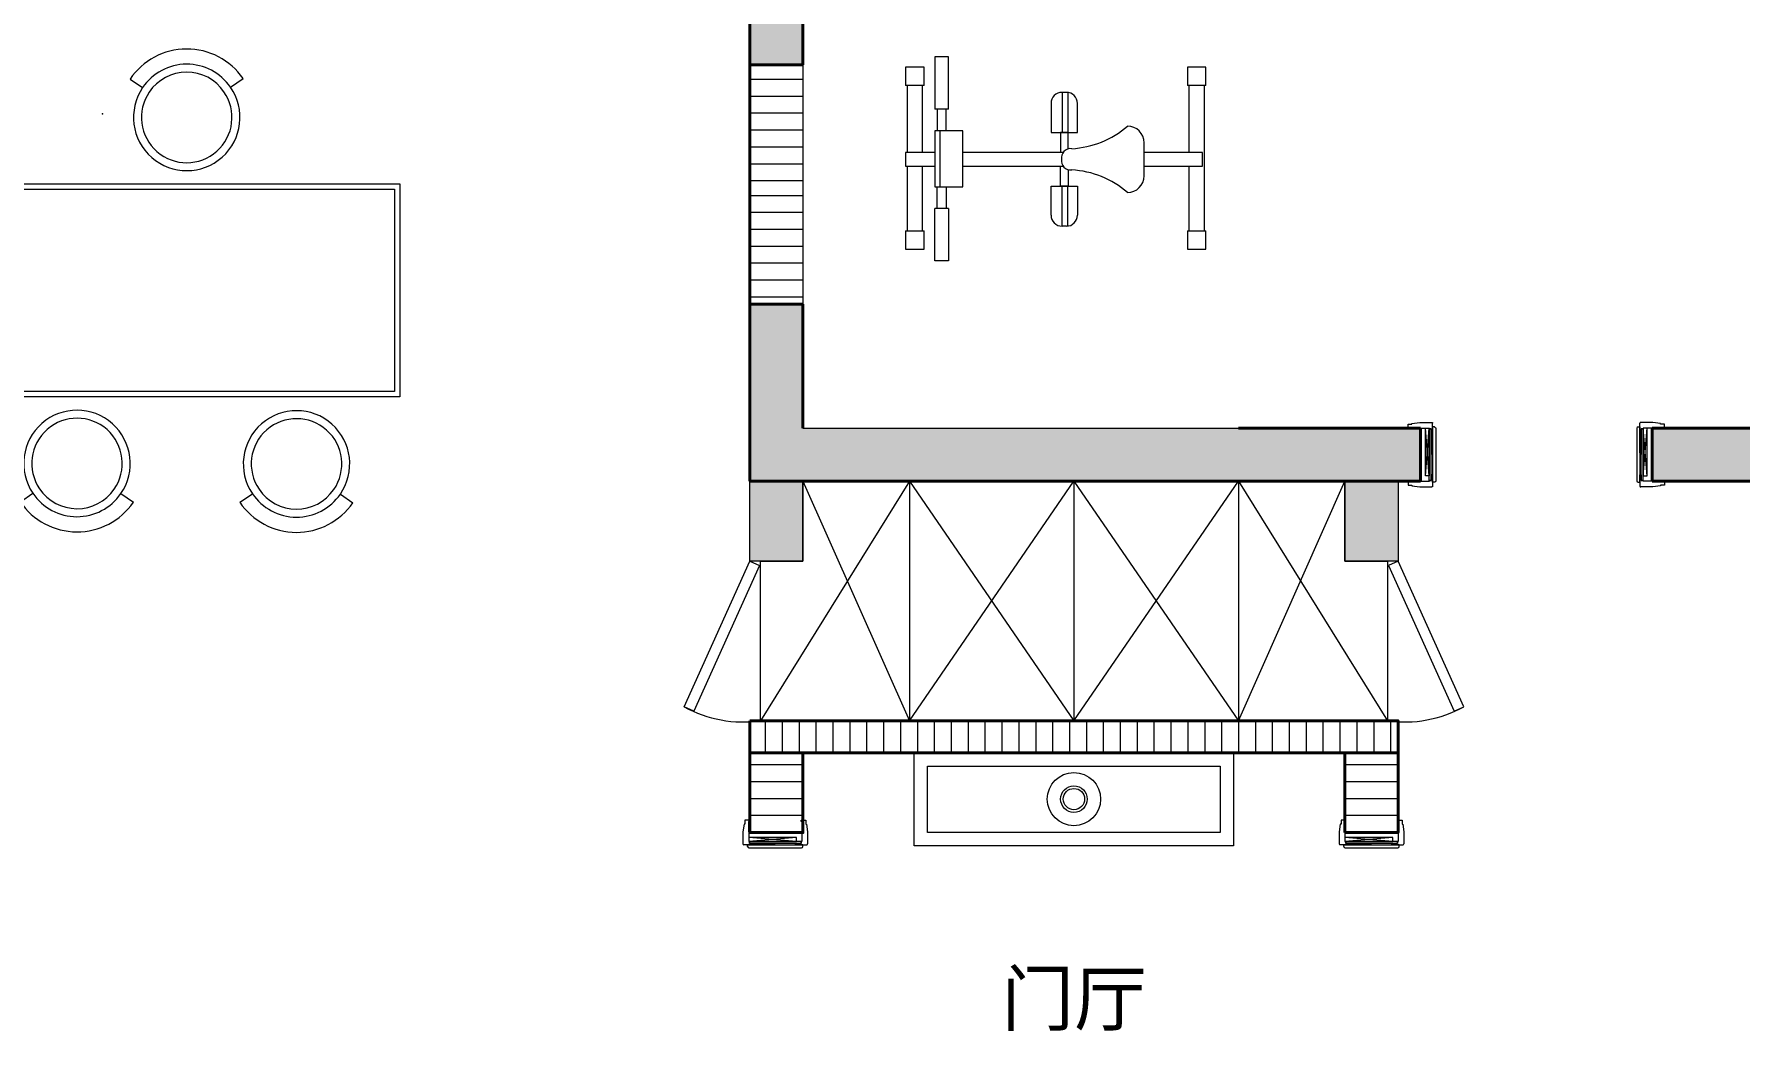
# Model space of a CAD drawing. Header units: millimetres. Extents: x -64529 to 3079702, y -28926 to 77119.
# Drawn here: x -27977 to -21568, y -19914 to -16169 of the extents above; entities that cross this region are included whole.
import ezdxf

# ---------------------------------------------------------------- set-up
doc = ezdxf.new("R2010")
doc.units = ezdxf.units.MM
doc.header["$LTSCALE"] = 10
for name, color, linetype, lineweight in [('1浅浅', 251, 'Continuous', 20), ('实创-家具', 1, 'Continuous', 5), ('家具线', 52, 'Continuous', 15)]:
    doc.layers.add(name, color=color, linetype=linetype, lineweight=lineweight)
doc.layers.add('家具细线', color=38, linetype='Continuous')
doc.styles.add('宋体', font='', dxfattribs={"height": 2.5})
doc.styles.get('宋体').set_extended_font_data('SimSun')
pattern_1 = [(180, (-735920.526, -30978.494), (-1e-14, -63.5), [])]

# ---------------------------------------------------------------- blocks, each defined once
blk = doc.blocks.new('20180421.165617')
at = {"layer": '实创-家具', "color": 251}
for p, q in [((0, 227, 0), (0, 23, 0)), ((5, 232, 0), (12, 232, 0)), ((12, 132.5, 0), (12, 247, 0)), ((12, 232, 0), (12, 203, 0)), ((12, 232, 0), (12, 210, 0)), ((12, 225, 0), (12, 47, 0)), ((12, 210, 0), (13.3, 205, 0)), ((12, 210, 0), (12, 203, 0)), ((12, 203.5, 0), (12, 210, 0)), ((12, 210, 0), (13.3, 205, 0)), ((12, 210, 0), (12, 203, 0)), ((12, 203, 0), (17.5, 203, 0)), ((17.5, 203, 0), (12, 203, 0)), ((17.5, 203, 0), (12, 203, 0)), ((12, 203, 0), (12, 203, 0)), ((12, 203, 0), (17.5, 203, 0)), ((17.5, 205, 0), (13.3, 205, 0)), ((17.5, 205, 0), (13.3, 205, 0)), ((62, 250, 0), (15, 250, 0)), ((17.5, 127.5, 0), (17.5, 225, 0)), ((24.5, 225, 0), (17.5, 225, 0)), ((17.5, 47, 0), (17.5, 225, 0)), ((17.5, 225, 0), (25, 225, 0)), ((17.5, 225, 0), (25, 225, 0)), ((24.5, 225, 0), (17.5, 225, 0)), ((17.5, 205, 0), (17.5, 225, 0)), ((17.5, 225, 0), (25, 225, 0)), ((17.5, 205, 0), (17.5, 225, 0)), ((17.5, 222, 0), (17.5, 125.5, 0)), ((17.5, 222, 0), (17.5, 125.5, 0)), ((17.5, 222, 0), (17.5, 203, 0)), ((17.5, 222, 0), (17.5, 203, 0)), ((17.5, 203, 0), (17.5, 210, 0)), ((17.5, 205, 0), (17.5, 203, 0)), ((17.5, 205, 0), (17.5, 203, 0)), ((25, 225, 0), (18, 225, 0)), ((102, 228, 0), (24.5, 228, 0)), ((24.5, 225, 0), (24.5, 228, 0)), ((24.5, 225, 0), (24.5, 228, 0)), ((25, 43, 0), (40, 228, 0)), ((40, 43, 0), (25, 228, 0)), ((25, 223, 0), (25, 228, 0)), ((40, 228, 0), (25, 228, 0)), ((25, 228, 0), (25, 43, 0)), ((25, 25, 0), (25, 225, 0)), ((40, 43, 0), (40, 228, 0)), ((59, 22, 0), (59, 228, 0)), ((92, 246, 0), (62, 250, 0)), ((62, 228, 0), (102, 228, 0)), ((92, 243, 0), (92, 246, 0)), ((107, 243, 0), (92, 243, 0)), ((102, 228, 0), (102, 225, 0)), ((102, 225, 0), (107, 225, 0)), ((107, 225, 0), (107, 243, 0)), ((5, 18, 0), (12, 18, 0)), ((12, 40, 0), (12, 47, 0)), ((12, 47, 0), (17.5, 47, 0)), ((12, 18, 0), (12, 47, 0)), ((17.5, 47, 0), (12, 47, 0)), ((17.5, 47, 0), (12, 47, 0)), ((12, 47, 0), (12, 47, 0)), ((12, 40, 0), (12, 47, 0)), ((12, 47, 0), (17.5, 47, 0)), ((12, 46.5, 0), (12, 40, 0)), ((12, 40, 0), (13.3, 45, 0)), ((12, 40, 0), (13.3, 45, 0)), ((12, 40, 0), (12, 3, 0)), ((12, 18, 0), (12, 40, 0)), ((17.5, 45, 0), (13.3, 45, 0)), ((17.5, 45, 0), (13.3, 45, 0)), ((62, 0, 0), (15, 0, 0)), ((17.5, 45, 0), (17.5, 47, 0)), ((17.5, 47, 0), (17.5, 40, 0)), ((17.5, 28, 0), (17.5, 47, 0)), ((17.5, 28, 0), (17.5, 47, 0)), ((17.5, 45, 0), (17.5, 47, 0)), ((17.5, 45, 0), (17.5, 25, 0)), ((17.5, 45, 0), (17.5, 25, 0)), ((17.5, 25, 0), (25, 25, 0)), ((24.5, 25, 0), (17.5, 25, 0)), ((17.5, 25, 0), (25, 25, 0)), ((24.5, 25, 0), (24.5, 22, 0)), ((102, 22, 0), (24.5, 22, 0)), ((25, 43, 0), (40, 43, 0)), ((92, 4, 0), (62, 0, 0)), ((107, 7, 0), (92, 7, 0)), ((92, 7, 0), (92, 4, 0)), ((102, 22, 0), (102, 25, 0)), ((102, 25, 0), (107, 25, 0)), ((107, 25, 0), (107, 7, 0))]:
    blk.add_line(p, q, dxfattribs=at)
for centre, radius, start, end in [((5, 227, 0), 5, 90, 180), ((15, 247, 0), 3, 90, 180), ((5, 23, 0), 5, 180, 270), ((15, 3, 0), 3, 180, 270)]:
    blk.add_arc(centre, radius, start, end, dxfattribs=at)
blk.add_point((59, 39.9, 0), dxfattribs=at)
blk = doc.blocks.new('20180421.19034801')
at = {"layer": '家具线', "color": 251, "lineweight": 20}
for p, q in [((0, 113), (47.3, 145)), ((377.6, 143.6), (377.6, 143.6)), ((377.6, 143.6), (424.7, 111.2))]:
    blk.add_line(p, q, dxfattribs=at)
for radius, start, end in [(200, 325.4209, 214.09315), (200, 214.09315, 325.4209), (170, 214.09315, 325.4209), (257.1, 214.09315, 325.4209)]:
    blk.add_arc((212.9, 257.1), radius, start, end, dxfattribs=at)
at = {"layer": '家具细线', "color": 251, "lineweight": 5}
blk.add_arc((212.9, 257.1), 170, 325.4209, 214.09315, dxfattribs=at)
blk = doc.blocks.new('20180421.19035201')
at = {"layer": '家具线', "color": 251, "lineweight": 20}
for p, q in [((0, 113), (47.3, 145)), ((377.6, 143.6), (377.6, 143.6)), ((377.6, 143.6), (424.7, 111.2))]:
    blk.add_line(p, q, dxfattribs=at)
for radius, start, end in [(200, 325.4209, 214.09315), (200, 214.09315, 325.4209), (170, 214.09315, 325.4209), (257.1, 214.09315, 325.4209)]:
    blk.add_arc((212.9, 257.1), radius, start, end, dxfattribs=at)
at = {"layer": '家具细线', "color": 251, "lineweight": 5}
blk.add_arc((212.9, 257.1), 170, 325.4209, 214.09315, dxfattribs=at)
blk = doc.blocks.new('20180421.1904')
at = {"layer": '家具线', "color": 251, "lineweight": 20}
for p, q in [((0, 344.1), (47.3, 312.1)), ((377.6, 313.5), (424.7, 345.9)), ((377.6, 313.5), (377.6, 313.5))]:
    blk.add_line(p, q, dxfattribs=at)
for radius, start, end in [(257.1, 34.5791, 145.90685), (200, 34.5791, 145.90685), (200, 145.90685, 34.5791)]:
    blk.add_arc((212.9, 200), radius, start, end, dxfattribs=at)
at = {"layer": '家具细线', "color": 251, "lineweight": 5}
for start, end in [(34.5791, 145.90685), (145.90685, 34.5791)]:
    blk.add_arc((212.9, 200), 170, start, end, dxfattribs=at)

msp = doc.modelspace()

# ---------------------------------------------------------------- hatches: boundary and pattern name
at = {"layer": '1浅浅'}
h = msp.add_hatch(color=251, dxfattribs=at)
h.dxf.hatch_style = 1
h.paths.add_polyline_path([(-25288, -10859.2), (-25288, -16284.2), (-25088, -16284.2), (-25088, -15929.2), (-25088, -10859.2)])
h = msp.add_hatch(color=251, dxfattribs=at)
h.dxf.hatch_style = 1
h.paths.add_polyline_path([(-17608, -16579.2), (-17858, -16579.2), (-17858, -17649.2), (-21898, -17649.2), (-21898, -17849.2), (-17858, -17849.2), (-17858, -18349.2), (-17608, -18349.2)])
h = msp.add_hatch(color=251, dxfattribs=at)
h.dxf.hatch_style = 1
h.paths.add_polyline_path([(-25288, -17184.2), (-25088, -17184.2), (-25088, -17650.1), (-22768, -17650.1), (-22768, -17849.2), (-25288, -17849.2)])
h = msp.add_hatch(color=251, dxfattribs=at)
h.dxf.hatch_style = 1
h.paths.add_polyline_path([(-25288, -17849.2), (-25088, -17849.2), (-25088, -18149.2), (-25288, -18149.2)])
h = msp.add_hatch(color=251, dxfattribs=at)
h.dxf.hatch_style = 1
h.paths.add_polyline_path([(-23052, -17849.2), (-22852, -17849.2), (-22852, -18149.2), (-23052, -18149.2)])
at = {"layer": '1浅浅', "lineweight": 0}
h = msp.add_hatch(dxfattribs=at)
h.set_pattern_fill('ANSI31', color=251, scale=20, angle=45, style=0)
h.set_pattern_definition([(90, (-735920.526, -30798.494), (-63.5, 1e-14), [])])
h.paths.add_polyline_path([(-25288, -18749.2), (-22852, -18749.2), (-22852, -18869.2), (-25288, -18869.2)])
h = msp.add_hatch(dxfattribs=at)
h.set_pattern_fill('ANSI31', color=251, scale=20, angle=135, style=0)
h.set_pattern_definition(pattern_1)
h.paths.add_polyline_path([(-25288, -19169.2), (-25088, -19169.2), (-25088, -18869.2), (-25288, -18869.2)])
h = msp.add_hatch(dxfattribs=at)
h.set_pattern_fill('ANSI31', color=251, scale=20, angle=135, style=0)
h.set_pattern_definition(pattern_1)
h.paths.add_polyline_path([(-23052, -19169.2), (-22852, -19169.2), (-22852, -18869.2), (-23052, -18869.2)])

# ---------------------------------------------------------------- linework, layer by layer
at = {"layer": '1浅浅', "color": 251, "lineweight": 40}
for p, q in [((-25288, -16284.2), (-25288, -15929.2)), ((-25088, -15929.2), (-25088, -16284.2)), ((-25088, -16284.2), (-25288, -16284.2)), ((-25288, -16284.2), (-25288, -17184.2)), ((-25288, -17184.2), (-25088, -17184.2)), ((-25288, -17549.2), (-25288, -17184.2)), ((-25088, -17184.2), (-25088, -17650.1)), ((-25288, -17549.2), (-25288, -17849.2)), ((-23452, -17649.2), (-23052, -17649.2)), ((-23052, -17649.2), (-22768, -17649.2)), ((-22768, -17649.2), (-22768, -17849.2)), ((-21898, -17649.2), (-17858, -17649.2)), ((-25088, -17849.2), (-25288, -17849.2)), ((-25088, -17849.2), (-25288, -17849.2)), ((-23052, -17849.2), (-25088, -17849.2)), ((-22852, -17849.2), (-23452, -17849.2)), ((-22852, -17849.2), (-22768, -17849.2)), ((-21898, -17849.2), (-17858, -17849.2))]:
    msp.add_line(p, q, dxfattribs=at)
at = {"layer": '1浅浅', "color": 251, "lineweight": 20}
for p, q in [((-24592.7, -16254.6), (-24592.7, -16451.1)), ((-24541.6, -16254.6), (-24592.7, -16254.6)), ((-24541.6, -16451.1), (-24541.6, -16254.6)), ((-24702.4, -16293.5), (-24702.4, -16362.8)), ((-24633.1, -16293.5), (-24702.4, -16293.5)), ((-24633.1, -16362.8), (-24633.1, -16293.5)), ((-23574.1, -16293.5), (-23643.4, -16293.5)), ((-23643.4, -16293.5), (-23643.4, -16362.8)), ((-23574.1, -16362.8), (-23574.1, -16293.5)), ((-24633.1, -16362.8), (-24702.4, -16362.8)), ((-24696.9, -16362.8), (-24696.9, -16614)), ((-24638.7, -16614), (-24638.7, -16362.8)), ((-24098.3, -16388.2), (-24114.3, -16388.2)), ((-23574.1, -16362.8), (-23643.4, -16362.8)), ((-23637.8, -16362.8), (-23637.8, -16614)), ((-23579.6, -16908.4), (-23579.6, -16362.8)), ((-24541.6, -16451.1), (-24592.7, -16451.1)), ((-24584.4, -16451.1), (-24584.4, -16532.6)), ((-24549.9, -16532.6), (-24549.9, -16451.1)), ((-24155.9, -16429.8), (-24155.9, -16539)), ((-24056.7, -16539), (-24056.7, -16429.8)), ((-24487.5, -16532.6), (-24592.7, -16532.6)), ((-24592.7, -16532.6), (-24592.7, -16743.1)), ((-24487.5, -16743.1), (-24487.5, -16532.6)), ((-24155.9, -16539), (-24056.7, -16539)), ((-24091.6, -16539), (-24121, -16539)), ((-24121, -16539), (-24121, -16614)), ((-24091.6, -16600.5), (-24091.6, -16539)), ((-23806.4, -16701.9), (-23806.4, -16577.2)), ((-24702.4, -16614), (-24702.4, -16665.1)), ((-24702.4, -16614), (-24702.4, -16665.1)), ((-24592.7, -16614), (-24702.4, -16614)), ((-24110.7, -16614), (-24487.5, -16614)), ((-23587.3, -16614), (-23806.4, -16614)), ((-23587.3, -16665.1), (-23587.3, -16614)), ((-24702.4, -16665.1), (-24592.7, -16665.1)), ((-24696.9, -16665.1), (-24696.9, -16908.4)), ((-24638.7, -16908.4), (-24638.7, -16665.1)), ((-24487.5, -16665.1), (-24110.7, -16665.1)), ((-24121, -16740.1), (-24121, -16665.1)), ((-24091.6, -16678.5), (-24091.6, -16740.1)), ((-23806.4, -16665.1), (-23587.3, -16665.1)), ((-23637.8, -16665.1), (-23637.8, -16908.4)), ((-24592.7, -16743.1), (-24487.5, -16743.1)), ((-24584.4, -16824.6), (-24584.4, -16743.1)), ((-24549.9, -16743.1), (-24549.9, -16824.6)), ((-24155.9, -16849.3), (-24155.9, -16740.1)), ((-24155.9, -16740.1), (-24056.7, -16740.1)), ((-24091.6, -16740.1), (-24121, -16740.1)), ((-24056.7, -16740.1), (-24056.7, -16849.3)), ((-24541.6, -16824.6), (-24592.7, -16824.6)), ((-24592.7, -17021), (-24592.7, -16824.6)), ((-24541.6, -16824.6), (-24541.6, -17021)), ((-24702.4, -16908.4), (-24702.4, -16977.7)), ((-24702.4, -16908.4), (-24633.1, -16908.4)), ((-24633.1, -16977.7), (-24633.1, -16908.4)), ((-24098.3, -16890.8), (-24114.3, -16890.8)), ((-23643.4, -16908.4), (-23574.1, -16908.4)), ((-23643.4, -16908.4), (-23643.4, -16977.7)), ((-23574.1, -16977.7), (-23574.1, -16908.4)), ((-24702.4, -16977.7), (-24633.1, -16977.7)), ((-23643.4, -16977.7), (-23574.1, -16977.7)), ((-24541.6, -17021), (-24592.7, -17021)), ((-24688, -17849.2), (-24688, -18749.2)), ((-24070, -17849.2), (-24070, -18749.2)), ((-23452, -17849.2), (-23452, -18749.2))]:
    msp.add_line(p, q, dxfattribs=at)
at = {"layer": '1浅浅', "color": 251, "lineweight": 5}
for p, q in [((-25288, -16284.2), (-25288, -17184.2)), ((-24688, -17849.2), (-25248, -18749.2)), ((-25088, -17849.2), (-24688, -18749.2)), ((-23452, -17849.2), (-22892, -18749.2)), ((-23452, -18749.2), (-23052, -17849.2))]:
    msp.add_line(p, q, dxfattribs=at)
at = {"layer": '1浅浅', "color": 251, "lineweight": 0}
for p, q in [((-25088, -16339.7), (-25288, -16339.7)), ((-25088, -16284.2), (-25088, -17184.2)), ((-25088, -16403.2), (-25288, -16403.2)), ((-25088, -16466.7), (-25288, -16466.7)), ((-25088, -16530.2), (-25288, -16530.2)), ((-25088, -16593.7), (-25288, -16593.7)), ((-25088, -16657.2), (-25288, -16657.2)), ((-25088, -16720.7), (-25288, -16720.7)), ((-25088, -16776.2), (-25288, -16776.2)), ((-25088, -16839.7), (-25288, -16839.7)), ((-25088, -16903.2), (-25288, -16903.2)), ((-25088, -16966.7), (-25288, -16966.7)), ((-25088, -17030.2), (-25288, -17030.2)), ((-25088, -17093.7), (-25288, -17093.7)), ((-25088, -17157.2), (-25288, -17157.2))]:
    msp.add_line(p, q, dxfattribs=at)
at = {"layer": '1浅浅', "color": 251}
for p, q in [((-24114.3, -16388.2), (-24114.3, -16539)), ((-24092.3, -16388.6), (-24092.3, -16539)), ((-24573.3, -16532.6), (-24573.3, -16743.1)), ((-24114.3, -16890.8), (-24114.3, -16740.1)), ((-24092.3, -16890.4), (-24092.3, -16740.1)), ((-25088, -17650.1), (-22768, -17650.1)), ((-22768, -17650.1), (-22768, -17849.2)), ((-22768, -17849.2), (-23452, -17849.2))]:
    msp.add_line(p, q, dxfattribs=at)
at = {"layer": '1浅浅', "color": 251, "lineweight": 20}
for points in [[(-28203.1, -16732.2), (-26603.1, -16732.2), (-26603.1, -17532.2), (-28203.1, -17532.2)], [(-25498, -18712.7), (-25534.4, -18696.2), (-25288, -18149.2), (-25251.5, -18165.6)], [(-22642, -18712.7), (-22605.5, -18696.2), (-22852, -18149.2), (-22888.5, -18165.6)], [(-23470, -18869.2), (-23470, -19219.2), (-24670, -19219.2), (-24670, -18869.2)]]:
    msp.add_lwpolyline(points, close=True, dxfattribs=at)
at = {"layer": '1浅浅', "color": 251, "lineweight": 5}
msp.add_lwpolyline([(-28183.1, -16752.2), (-26623.1, -16752.2), (-26623.1, -17512.2), (-28183.1, -17512.2)], close=True, dxfattribs=at)
at = {"layer": '1浅浅', "color": 251}
msp.add_lwpolyline([(-25288, -17184.2), (-25088, -17184.2), (-25088, -17650.1), (-22768, -17650.1), (-22768, -17849.2), (-25288, -17849.2), (-25288, -17184.2)], dxfattribs=at)
at = {"layer": '1浅浅', "color": 251, "lineweight": 40}
for points in [[(-21898, -17649.2), (-21898, -17849.2)], [(-25088, -18749.2), (-25288, -18749.2)], [(-22852, -18749.2), (-22852, -18749.2), (-23052, -18749.2)]]:
    msp.add_lwpolyline(points, dxfattribs=at)
at = {"layer": '1浅浅', "color": 251}
for points in [[(-25288, -17849.2), (-25088, -17849.2), (-25088, -18149.2), (-25288, -18149.2)], [(-23052, -17849.2), (-22852, -17849.2), (-22852, -18149.2), (-23052, -18149.2)]]:
    msp.add_lwpolyline(points, close=True, dxfattribs=at)
at = {"layer": '1浅浅', "color": 251, "lineweight": 20}
msp.add_lwpolyline([(-25248, -18149.2), (-25088, -18149.2), (-25088, -17849.2), (-24688, -17849.2), (-24688, -17849.2), (-23452, -17849.2), (-23452, -17849.2), (-23052, -17849.2), (-23052, -18149.2), (-22892, -18149.2), (-22892, -18749.2), (-25248, -18749.2), (-25248, -18149.2)], dxfattribs=at)
at = {"layer": '1浅浅', "color": 251, "lineweight": 5}
for points in [[(-24688, -17849.2), (-24070, -18749.2), (-23452, -17849.2)], [(-24688, -18749.2), (-24070, -17849.2), (-23452, -18749.2)]]:
    msp.add_lwpolyline(points, dxfattribs=at)
at = {"layer": '1浅浅', "color": 251, "lineweight": 40}
for points in [[(-25288, -18749.2), (-22852, -18749.2), (-22852, -18869.2), (-25288, -18869.2)], [(-25288, -19169.2), (-25088, -19169.2), (-25088, -18869.2), (-25288, -18869.2)], [(-23052, -19169.2), (-22852, -19169.2), (-22852, -18869.2), (-23052, -18869.2)]]:
    msp.add_lwpolyline(points, close=True, dxfattribs=at)
at = {"layer": '1浅浅', "color": 251, "lineweight": 0}
msp.add_lwpolyline([(-23520, -18919.2), (-23520, -19169.2), (-24620, -19169.2), (-24620, -18919.2)], close=True, dxfattribs=at)
at = {"layer": '1浅浅', "color": 251, "lineweight": 20}
msp.add_circle((-24070, -19043.3), 100, dxfattribs=at)
at = {"layer": '1浅浅', "color": 251, "lineweight": 0}
for radius in [50, 40]:
    msp.add_circle((-24070, -19043.3), radius, dxfattribs=at)
at = {"layer": '1浅浅', "color": 251, "lineweight": 20}
for centre, radius, start, end in [((-24114.3, -16429.8), 41.6, 90, 180), ((-24098.3, -16429.8), 41.6, 0, 90), ((-24097.4, -16251), 349.1, 273.16738, 310.91449), ((-23868.8, -16577.2), 62.4, 0, 90), ((-24082.4, -16633.9), 34.6, 82.88815, 189.27702), ((-24082.4, -16645.1), 34.6, 170.72298, 277.11185), ((-24097.4, -17028.1), 349.1, 49.08551, 86.83262), ((-23868.8, -16701.9), 62.4, 270, 0), ((-24114.3, -16849.3), 41.6, 180, 270), ((-24098.3, -16849.3), 41.6, 270, 0)]:
    msp.add_arc(centre, radius, start, end, dxfattribs=at)
at = {"layer": '1浅浅', "color": 251, "lineweight": 5}
for centre, start, end in [((-25312.2, -18295.3), 241.00091, 278.05211), ((-22827.8, -18295.3), 261.94789, 298.99909)]:
    msp.add_arc(centre, 458.4, start, end, dxfattribs=at)
at = {"layer": '1浅浅', "color": 251, "lineweight": 0}
msp.add_point((-27719.9, -16469.2), dxfattribs=at)

# ---------------------------------------------------------------- block references
at = {"layer": '1浅浅', "color": 251}
for name, p in [('20180421.1904', (-27616.1, -16682.2)), ('20180421.19034801', (-28028.4, -18039.3)), ('20180421.19035201', (-27203.7, -18041.1))]:
    msp.add_blockref(name, p, dxfattribs=at)
at = {"layer": '1浅浅', "color": 251, "yscale": 0.970873783895513, "zscale": 0.9708737838970849}
for p, xscale in [((-22710.7, -17870.5, 0), -0.970873783895513), ((-21955.3, -17870.5, 0), 0.970873783895513)]:
    msp.add_blockref('20180421.165617', p, dxfattribs=dict(at, xscale=xscale))
at = {"layer": '1浅浅', "color": 251, "xscale": 0.970873783895513, "yscale": 0.970873783895513, "zscale": 0.9708737838970849, "rotation": 90}
for p in [(-25070.6, -19226.5, 0), (-22830.6, -19226.5, 0)]:
    msp.add_blockref('20180421.165617', p, dxfattribs=at)

# ---------------------------------------------------------------- texts
at = {"layer": '1浅浅', "color": 251, "lineweight": 5, "style": '宋体'}
msp.add_text('门厅', height=200, dxfattribs=at).set_placement((-24342.4, -19892.3))

doc.saveas('drawing.dxf')
